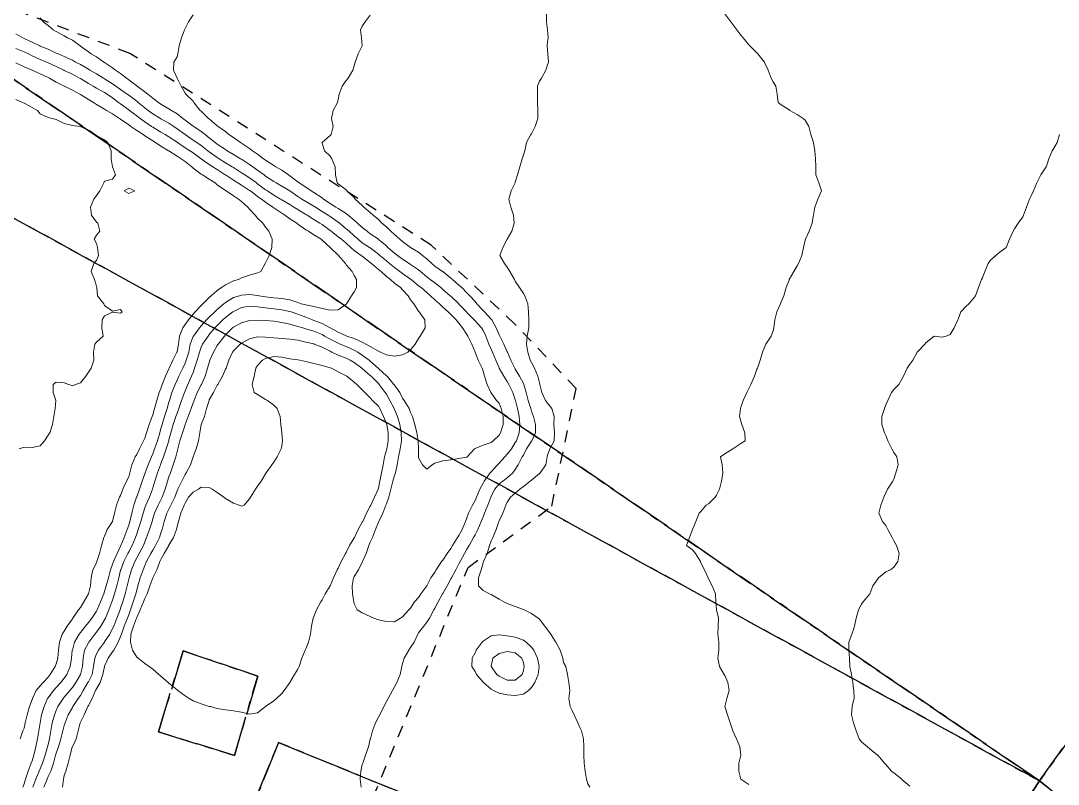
# Model space of a CAD drawing. Header units: centimetres. Extents: x 0 to 642158, y -847 to 649707.
# Drawn here: x 616081 to 616145.5, y 620509.9 to 620557.3 of the extents above; entities that cross this region are included whole.
import ezdxf

# ---------------------------------------------------------------- set-up
doc = ezdxf.new("R2010")
doc.units = ezdxf.units.CM
doc.header["$MEASUREMENT"] = 0
doc.linetypes.add('CENTERX2', pattern=[4, 2.5, -0.5, 0.5, -0.5])
doc.linetypes.add('JIS_02_0.7', pattern=[1.35, 0.75, -0.6])
doc.layers.add('SPW_parcellaire cadastral', color=7, linetype='CENTERX2', lineweight=25, true_color=0xff0542)
doc.layers.add('WAL_parcellaire agricole', color=7, linetype='JIS_02_0.7', lineweight=25)
doc.layers.add('WAL_topographie 0.5', color=253, linetype='Continuous', lineweight=20)

msp = doc.modelspace()

# ---------------------------------------------------------------- linework, layer by layer
at = {"layer": 'SPW_parcellaire cadastral'}
for points in [[(616193.653, 620578.812), (616144.289, 620510.138), (615985.613, 620618.632), (615990.569, 620632.771), (615995.574, 620647.416), (615998.928, 620661.596), (616000.017, 620670.775), (616000.954, 620681.053), (616001.675, 620685.867), (616002.704, 620690.786), (616004.363, 620704.131), (616005.319, 620710.84), (616007.794, 620722.104), (616009.664, 620731.205), (616011.319, 620739.288), (616014.125, 620752.391), (616016.405, 620761.975), (616017.723, 620766.658), (616030.668, 620807.434), (616032.862, 620812.264), (616036.399, 620809.026), (616059.536, 620788.639), (616193.653, 620578.812)], [(615985.613, 620618.632), (616144.289, 620510.138), (615978.826, 620600.883), (615981.291, 620607.332), (615985.613, 620618.632)], [(615931.337, 620592.858), (615971.151, 620581.229), (615978.826, 620600.883), (616144.289, 620510.138), (616116.745, 620468.333), (616017.034, 620509.432), (615970.821, 620527.189), (615953.097, 620533.669), (615937.755, 620539.488), (615931.337, 620592.858)], [(616163.665, 620494.835), (616144.289, 620510.138), (616193.653, 620578.812), (616202.718, 620594.404), (616229.797, 620577.554), (616234.338, 620574.673), (616171.549, 620488.346), (616163.665, 620494.835)], [(616089.589, 620513.19), (616094.316, 620511.722), (616095.757, 620516.646), (616091.138, 620518.205), (616089.589, 620513.19)], [(616089.589, 620513.19), (616091.138, 620518.205), (616095.757, 620516.646), (616094.316, 620511.722), (616089.589, 620513.19)], [(616097.056, 620512.52), (616116.218, 620504.69), (616104.113, 620475.069), (616084.952, 620482.898), (616097.056, 620512.52)], [(616097.056, 620512.52), (616084.952, 620482.898), (616104.113, 620475.069), (616116.218, 620504.69), (616097.056, 620512.52)], [(616163.665, 620494.835), (616090.561, 620401.059), (616077.627, 620408.871), (616089.977, 620427.615), (616116.745, 620468.333), (616144.289, 620510.138), (616163.665, 620494.835)]]:
    msp.add_lwpolyline(points, dxfattribs=at)
at = {"layer": 'WAL_parcellaire agricole'}
msp.add_lwpolyline([(616089.528, 620476.69), (616108.823, 620523.391), (616114.022, 620527.192), (616115.521, 620534.492), (616111.721, 620538.492), (616106.52, 620543.391), (616087.819, 620555.289), (616073.819, 620560.587)], dxfattribs=at)
at = {"layer": 'WAL_topographie 0.5'}
for points in [[(616113.69, 620557.75), (616113.679, 620557.25), (616113.75, 620556.75), (616113.75, 620556.75), (616113.78, 620556.25), (616113.75, 620556), (616113.719, 620555.75), (616113.75, 620555.5), (616113.776, 620555.25), (616113.804, 620554.75), (616113.75, 620554.568), (616113.655, 620554.25), (616113.367, 620553.75), (616113.25, 620553.556), (616113.119, 620553.25), (616113.118, 620552.75), (616113.125, 620552.25), (616113.145, 620551.75), (616113.15, 620551.25), (616112.975, 620550.75), (616112.75, 620550.3), (616112.706, 620550.25), (616112.446, 620549.75), (616112.336, 620549.25), (616112.25, 620549), (616112.18, 620548.75), (616112.034, 620548.25), (616111.895, 620547.75), (616111.75, 620547.292), (616111.736, 620547.25), (616111.483, 620546.75), (616111.344, 620546.25), (616111.47, 620545.75), (616111.639, 620545.25), (616111.675, 620544.75), (616111.544, 620544.25), (616111.25, 620543.75), (616111.25, 620543.75), (616110.974, 620543.25), (616110.797, 620542.75), (616111.077, 620542.25), (616111.25, 620542.019), (616111.412, 620541.75), (616111.699, 620541.25), (616111.75, 620541.163), (616112.018, 620540.75), (616112.25, 620540.391), (616112.35, 620540.25), (616112.532, 620539.75), (616112.561, 620539.25), (616112.599, 620538.75), (616112.598, 620538.25), (616112.477, 620537.75), (616112.455, 620537.25), (616112.526, 620536.75), (616112.682, 620536.25), (616112.75, 620536.109), (616112.951, 620535.75), (616113.152, 620535.25), (616113.25, 620534.847), (616113.28, 620534.75), (616113.394, 620534.25), (616113.627, 620533.75), (616113.75, 620533.587), (616114.022, 620533.25), (616114.163, 620532.75), (616114.147, 620532.25), (616114.176, 620531.75), (616114.17, 620531.25), (616113.887, 620530.75), (616113.75, 620530.356), (616113.725, 620530.25), (616113.642, 620529.75), (616113.286, 620529.25), (616113.25, 620529.216), (616112.75, 620528.814), (616112.68, 620528.75), (616112.25, 620528.412), (616112.029, 620528.25), (616111.75, 620528.001), (616111.461, 620527.75), (616111.25, 620527.444), (616111.157, 620527.25), (616110.979, 620526.75), (616110.75, 620526.288), (616110.737, 620526.25), (616110.572, 620525.75), (616110.357, 620525.25), (616110.25, 620525.032), (616110.158, 620524.75), (616109.998, 620524.25), (616109.779, 620523.75), (616109.75, 620523.667), (616109.637, 620523.25), (616109.472, 620522.75), (616109.464, 620522.25), (616109.75, 620521.954), (616110.157, 620521.75), (616110.25, 620521.705), (616110.75, 620521.412), (616111.033, 620521.25), (616111.25, 620521.161), (616111.75, 620520.974), (616112.25, 620520.772), (616112.297, 620520.75), (616112.75, 620520.53), (616113.161, 620520.25), (616113.25, 620520.173), (616113.588, 620519.75), (616113.75, 620519.517), (616113.95, 620519.25), (616114.25, 620518.764), (616114.261, 620518.75), (616114.53, 620518.25), (616114.694, 620517.75), (616114.75, 620517.5), (616114.887, 620517.25), (616115, 620516.75), (616115.083, 620516.25), (616115.125, 620515.75), (616115.083, 620515.25), (616115.165, 620514.75), (616115.25, 620514.563), (616115.397, 620514.25), (616115.623, 620513.75), (616115.75, 620513.458), (616115.859, 620513.25), (616115.977, 620512.75), (616115.994, 620512.25), (616116.006, 620511.75), (616116.017, 620511.25), (616116.094, 620510.75), (616116.168, 620510.25), (616116.25, 620509.964), (616116.37, 620509.75)], [(616124.75, 620557.75), (616125.139, 620557.25), (616125.25, 620557.089), (616125.5, 620556.75), (616125.75, 620556.422), (616125.895, 620556.25), (616126.25, 620555.815), (616126.315, 620555.75), (616126.75, 620555.315), (616126.813, 620555.25), (616127.214, 620554.75), (616127.25, 620554.679), (616127.444, 620554.25), (616127.641, 620553.75), (616127.75, 620553.516), (616127.924, 620553.25), (616128, 620552.75), (616128.075, 620552.25), (616128.25, 620552.091), (616128.75, 620551.781), (616128.8, 620551.75), (616129.25, 620551.485), (616129.614, 620551.25), (616129.75, 620551.143), (616129.979, 620550.75), (616130.104, 620550.25), (616130.25, 620549.812), (616130.27, 620549.75), (616130.35, 620549.25), (616130.386, 620548.75), (616130.409, 620548.25), (616130.417, 620547.75), (616130.594, 620547.25), (616130.75, 620546.75), (616130.75, 620546.75), (616130.75, 620546.75), (616130.531, 620546.25), (616130.341, 620545.75), (616130.271, 620545.25), (616130.25, 620545.167), (616130.176, 620544.75), (616129.983, 620544.25), (616129.762, 620543.75), (616129.75, 620543.7), (616129.632, 620543.25), (616129.529, 620542.75), (616129.341, 620542.25), (616129.25, 620542.102), (616129.048, 620541.75), (616128.761, 620541.25), (616128.75, 620541.219), (616128.562, 620540.75), (616128.417, 620540.25), (616128.25, 620539.867), (616128.205, 620539.75), (616127.995, 620539.25), (616127.858, 620538.75), (616127.806, 620538.25), (616127.75, 620538.073), (616127.625, 620537.75), (616127.313, 620537.25), (616127.25, 620537.1), (616127.087, 620536.75), (616126.944, 620536.25), (616126.777, 620535.75), (616126.75, 620535.685), (616126.591, 620535.25), (616126.379, 620534.75), (616126.25, 620534.491), (616126.12, 620534.25), (616125.901, 620533.75), (616125.75, 620533.329), (616125.724, 620533.25), (616125.675, 620532.75), (616125.75, 620532.475), (616125.812, 620532.25), (616126, 620531.75), (616126.019, 620531.25), (616125.75, 620531.081), (616125.25, 620530.75), (616125.25, 620530.75), (616124.75, 620530.436), (616124.479, 620530.25), (616124.601, 620529.75), (616124.632, 620529.25), (616124.545, 620528.75), (616124.435, 620528.25), (616124.25, 620527.879), (616124.157, 620527.75), (616123.75, 620527.343), (616123.596, 620527.25), (616123.25, 620526.841), (616123.17, 620526.75), (616122.95, 620526.25), (616122.75, 620525.75), (616122.75, 620525.75), (616122.56, 620525.25), (616122.383, 620524.75), (616122.75, 620524.488), (616122.929, 620524.25), (616123.239, 620523.75), (616123.25, 620523.726), (616123.488, 620523.25), (616123.717, 620522.75), (616123.75, 620522.687), (616123.964, 620522.25), (616124.17, 620521.75), (616124.204, 620521.25), (616124.25, 620520.75), (616124.25, 620520.75), (616124.364, 620520.25), (616124.352, 620519.75), (616124.328, 620519.25), (616124.379, 620518.75), (616124.377, 620518.25), (616124.324, 620517.75), (616124.436, 620517.25), (616124.723, 620516.75), (616124.75, 620516.678), (616124.941, 620516.25), (616125.036, 620515.75), (616124.887, 620515.25), (616124.761, 620514.75), (616124.926, 620514.25), (616125.098, 620513.75), (616125.25, 620513.25), (616125.25, 620513.25), (616125.477, 620512.75), (616125.683, 620512.25), (616125.75, 620511.75), (616125.75, 620511.75), (616125.75, 620511.75), (616125.628, 620511.25), (616125.631, 620510.75), (616125.75, 620510.25), (616125.75, 620510.25), (616126.25, 620509.917)], [(616082.25, 620557.496), (616082.435, 620557.25), (616082.75, 620557.014), (616083.062, 620556.75), (616083.25, 620556.648), (616083.75, 620556.371), (616083.959, 620556.25), (616084.25, 620556.115), (616084.731, 620555.75), (616084.75, 620555.739), (616085.25, 620555.374), (616085.413, 620555.25), (616085.75, 620555.065), (616086.215, 620554.75), (616086.25, 620554.73), (616086.75, 620554.391), (616086.929, 620554.25), (616087.25, 620554.032), (616087.611, 620553.75), (616087.75, 620553.656), (616088.25, 620553.279), (616088.283, 620553.25), (616088.75, 620552.902), (616088.936, 620552.75), (616089.25, 620552.503), (616089.59, 620552.25), (616089.75, 620552.145), (616090.25, 620551.847), (616090.401, 620551.75), (616090.75, 620551.537), (616091.118, 620551.25), (616091.25, 620551.151), (616091.75, 620550.774), (616091.784, 620550.75), (616092.25, 620550.442), (616092.499, 620550.25), (616092.75, 620550.046), (616093.108, 620549.75), (616093.25, 620549.644), (616093.75, 620549.318), (616093.854, 620549.25), (616094.25, 620549.01), (616094.692, 620548.75), (616094.75, 620548.716), (616095.25, 620548.393), (616095.45, 620548.25), (616095.75, 620548.04), (616096.151, 620547.75), (616096.25, 620547.675), (616096.75, 620547.344), (616096.905, 620547.25), (616097.25, 620547.054), (616097.75, 620546.75), (616097.75, 620546.75), (616098.25, 620546.413), (616098.502, 620546.25), (616098.75, 620546.1), (616099.25, 620545.807), (616099.336, 620545.75), (616099.75, 620545.485), (616100.123, 620545.25), (616100.25, 620545.166), (616100.75, 620544.814), (616100.835, 620544.75), (616101.25, 620544.41), (616101.429, 620544.25), (616101.75, 620543.969), (616101.995, 620543.75), (616102.25, 620543.538), (616102.692, 620543.25), (616102.75, 620543.213), (616103.25, 620542.838), (616103.349, 620542.75), (616103.75, 620542.411), (616103.943, 620542.25), (616104.25, 620541.998), (616104.573, 620541.75), (616104.75, 620541.619), (616105.25, 620541.273), (616105.279, 620541.25), (616105.75, 620540.865), (616105.899, 620540.75), (616106.25, 620540.455), (616106.491, 620540.25), (616106.75, 620540.002), (616107.034, 620539.75), (616107.25, 620539.549), (616107.582, 620539.25), (616107.75, 620539.087), (616108.082, 620538.75), (616108.25, 620538.549), (616108.475, 620538.25), (616108.75, 620537.837), (616108.812, 620537.75), (616109.055, 620537.25), (616109.25, 620536.754), (616109.252, 620536.75), (616109.441, 620536.25), (616109.686, 620535.75), (616109.75, 620535.576), (616109.842, 620535.25), (616109.993, 620534.75), (616110.221, 620534.25), (616110.25, 620534.216), (616110.592, 620533.75), (616110.75, 620533.579), (616110.879, 620533.25), (616111.002, 620532.75), (616110.997, 620532.25), (616110.837, 620531.75), (616110.75, 620531.592), (616110.374, 620531.25), (616110.25, 620531.143), (616109.75, 620530.979), (616109.25, 620530.774), (616109.213, 620530.75), (616108.763, 620530.25), (616108.75, 620530.236), (616108.25, 620530.141), (616107.75, 620530.06), (616107.25, 620530), (616106.75, 620529.852), (616106.583, 620529.75), (616106.25, 620529.477), (616105.985, 620529.75), (616105.75, 620530.194), (616105.745, 620530.25), (616105.735, 620530.75), (616105.719, 620531.25), (616105.631, 620531.75), (616105.509, 620532.25), (616105.378, 620532.75), (616105.25, 620532.996), (616105.161, 620533.25), (616104.853, 620533.75), (616104.75, 620533.895), (616104.58, 620534.25), (616104.25, 620534.695), (616104.215, 620534.75), (616103.789, 620535.25), (616103.75, 620535.286), (616103.25, 620535.74), (616103.239, 620535.75), (616102.75, 620536.183), (616102.671, 620536.25), (616102.25, 620536.566), (616101.972, 620536.75), (616101.75, 620536.878), (616101.25, 620537.092), (616100.873, 620537.25), (616100.75, 620537.302), (616100.25, 620537.558), (616099.913, 620537.75), (616099.75, 620537.843), (616099.25, 620538.046), (616098.75, 620538.19), (616098.554, 620538.25), (616098.25, 620538.348), (616097.75, 620538.494), (616097.25, 620538.596), (616096.75, 620538.668), (616096.25, 620538.71), (616095.75, 620538.733), (616095.25, 620538.712), (616094.75, 620538.569), (616094.25, 620538.294), (616094.196, 620538.25), (616093.75, 620537.82), (616093.689, 620537.75), (616093.306, 620537.25), (616093.25, 620537.165), (616093.01, 620536.75), (616092.795, 620536.25), (616092.75, 620536.105), (616092.651, 620535.75), (616092.501, 620535.25), (616092.262, 620534.75), (616092.25, 620534.729), (616092.009, 620534.25), (616091.805, 620533.75), (616091.75, 620533.601), (616091.63, 620533.25), (616091.447, 620532.75), (616091.254, 620532.25), (616091.25, 620532.239), (616091.082, 620531.75), (616090.931, 620531.25), (616090.799, 620530.75), (616090.75, 620530.575), (616090.666, 620530.25), (616090.518, 620529.75), (616090.335, 620529.25), (616090.25, 620529.02), (616090.159, 620528.75), (616090.015, 620528.25), (616089.835, 620527.75), (616089.75, 620527.587), (616089.577, 620527.25), (616089.356, 620526.75), (616089.25, 620526.421), (616089.198, 620526.25), (616089.037, 620525.75), (616088.858, 620525.25), (616088.75, 620524.988), (616088.658, 620524.75), (616088.398, 620524.25), (616088.25, 620523.979), (616088.129, 620523.75), (616087.923, 620523.25), (616087.771, 620522.75), (616087.75, 620522.663), (616087.655, 620522.25), (616087.531, 620521.75), (616087.381, 620521.25), (616087.25, 620520.857), (616087.213, 620520.75), (616087.021, 620520.25), (616086.816, 620519.75), (616086.75, 620519.594), (616086.572, 620519.25), (616086.25, 620518.766), (616086.238, 620518.75), (616085.865, 620518.25), (616085.75, 620518.027), (616085.637, 620517.75), (616085.574, 620517.25), (616085.482, 620516.75), (616085.25, 620516.298), (616085.222, 620516.25), (616084.918, 620515.75), (616084.75, 620515.441), (616084.621, 620515.25), (616084.281, 620514.75), (616084.25, 620514.697), (616083.998, 620514.25), (616083.8, 620513.75), (616083.75, 620513.58), (616083.664, 620513.25), (616083.546, 620512.75), (616083.39, 620512.25), (616083.25, 620511.86), (616083.214, 620511.75), (616083.078, 620511.25), (616082.91, 620510.75), (616082.75, 620510.409), (616082.679, 620510.25), (616082.483, 620509.75)], [(616091.75, 620557.687), (616091.458, 620557.25), (616091.25, 620556.833), (616091.209, 620556.75), (616091.025, 620556.25), (616090.891, 620555.75), (616090.801, 620555.25), (616090.75, 620555.083), (616090.55, 620554.75), (616090.539, 620554.25), (616090.75, 620553.75), (616090.75, 620553.75), (616091, 620553.25), (616091.25, 620552.824), (616091.291, 620552.75), (616091.75, 620552.319), (616091.799, 620552.25), (616092.195, 620551.75), (616092.25, 620551.699), (616092.706, 620551.25), (616092.75, 620551.221), (616093.25, 620550.799), (616093.302, 620550.75), (616093.75, 620550.434), (616093.974, 620550.25), (616094.25, 620550.071), (616094.683, 620549.75), (616094.75, 620549.71), (616095.25, 620549.388), (616095.426, 620549.25), (616095.75, 620549.035), (616096.117, 620548.75), (616096.25, 620548.659), (616096.75, 620548.335), (616096.881, 620548.25), (616097.25, 620548.048), (616097.663, 620547.75), (616097.75, 620547.691), (616098.25, 620547.319), (616098.342, 620547.25), (616098.75, 620546.977), (616099.087, 620546.75), (616099.25, 620546.654), (616099.75, 620546.323), (616099.847, 620546.25), (616100.25, 620545.978), (616100.607, 620545.75), (616100.75, 620545.663), (616101.25, 620545.353), (616101.381, 620545.25), (616101.75, 620544.934), (616101.957, 620544.75), (616102.25, 620544.492), (616102.544, 620544.25), (616102.75, 620544.092), (616103.247, 620543.75), (616103.25, 620543.748), (616103.75, 620543.337), (616103.846, 620543.25), (616104.25, 620542.9), (616104.444, 620542.75), (616104.75, 620542.511), (616105.156, 620542.25), (616105.25, 620542.192), (616105.75, 620541.853), (616105.864, 620541.75), (616106.25, 620541.417), (616106.473, 620541.25), (616106.75, 620541.049), (616107.127, 620540.75), (616107.25, 620540.644), (616107.707, 620540.25), (616107.75, 620540.213), (616108.235, 620539.75), (616108.25, 620539.735), (616108.717, 620539.25), (616108.75, 620539.213), (616109.192, 620538.75), (616109.25, 620538.684), (616109.656, 620538.25), (616109.75, 620538.1), (616109.912, 620537.75), (616110.107, 620537.25), (616110.25, 620536.927), (616110.328, 620536.75), (616110.541, 620536.25), (616110.75, 620535.768), (616110.758, 620535.75), (616111.038, 620535.25), (616111.25, 620534.923), (616111.356, 620534.75), (616111.592, 620534.25), (616111.75, 620533.799), (616111.765, 620533.75), (616111.891, 620533.25), (616111.989, 620532.75), (616112.041, 620532.25), (616111.985, 620531.75), (616111.814, 620531.25), (616111.75, 620531.137), (616111.505, 620530.75), (616111.25, 620530.418), (616111.101, 620530.25), (616110.75, 620529.854), (616110.649, 620529.75), (616110.25, 620529.329), (616110.189, 620529.25), (616109.825, 620528.75), (616109.75, 620528.617), (616109.541, 620528.25), (616109.334, 620527.75), (616109.25, 620527.549), (616109.094, 620527.25), (616108.852, 620526.75), (616108.75, 620526.458), (616108.667, 620526.25), (616108.461, 620525.75), (616108.25, 620525.381), (616108.158, 620525.25), (616107.852, 620524.75), (616107.75, 620524.568), (616107.512, 620524.25), (616107.25, 620523.843), (616107.171, 620523.75), (616106.835, 620523.25), (616106.75, 620523.094), (616106.502, 620522.75), (616106.256, 620522.25), (616106.25, 620522.24), (616105.888, 620521.75), (616105.75, 620521.523), (616105.498, 620521.25), (616105.25, 620520.857), (616105.13, 620520.75), (616104.75, 620520.321), (616104.625, 620520.25), (616104.25, 620520.023), (616103.75, 620520.032), (616103.25, 620520.135), (616102.964, 620520.25), (616102.75, 620520.346), (616102.25, 620520.564), (616101.93, 620520.75), (616101.75, 620521.125), (616101.717, 620521.25), (616101.651, 620521.75), (616101.616, 620522.25), (616101.714, 620522.75), (616101.75, 620522.826), (616102.012, 620523.25), (616102.25, 620523.71), (616102.271, 620523.75), (616102.489, 620524.25), (616102.666, 620524.75), (616102.75, 620524.957), (616102.879, 620525.25), (616103.068, 620525.75), (616103.25, 620526.191), (616103.281, 620526.25), (616103.525, 620526.75), (616103.721, 620527.25), (616103.75, 620527.326), (616103.902, 620527.75), (616104.031, 620528.25), (616104.155, 620528.75), (616104.25, 620529.094), (616104.303, 620529.25), (616104.419, 620529.75), (616104.504, 620530.25), (616104.61, 620530.75), (616104.681, 620531.25), (616104.671, 620531.75), (616104.589, 620532.25), (616104.442, 620532.75), (616104.25, 620533.185), (616104.221, 620533.25), (616103.966, 620533.75), (616103.75, 620534.133), (616103.671, 620534.25), (616103.307, 620534.75), (616103.25, 620534.813), (616102.799, 620535.25), (616102.75, 620535.295), (616102.25, 620535.735), (616102.231, 620535.75), (616101.75, 620536.101), (616101.499, 620536.25), (616101.25, 620536.375), (616100.75, 620536.561), (616100.36, 620536.75), (616100.25, 620536.802), (616099.75, 620537.058), (616099.265, 620537.25), (616099.25, 620537.255), (616098.75, 620537.378), (616098.25, 620537.49), (616097.75, 620537.564), (616097.25, 620537.596), (616096.75, 620537.643), (616096.25, 620537.687), (616095.75, 620537.69), (616095.25, 620537.583), (616094.75, 620537.315), (616094.671, 620537.25), (616094.25, 620536.821), (616094.192, 620536.75), (616093.963, 620536.25), (616093.791, 620535.75), (616093.75, 620535.69), (616093.565, 620535.25), (616093.276, 620534.75), (616093.25, 620534.707), (616093.006, 620534.25), (616092.75, 620533.784), (616092.735, 620533.75), (616092.588, 620533.25), (616092.462, 620532.75), (616092.25, 620532.25), (616092.25, 620532.25), (616092.164, 620531.75), (616092.074, 620531.25), (616091.932, 620530.75), (616091.754, 620530.25), (616091.75, 620530.244), (616091.583, 620529.75), (616091.317, 620529.25), (616091.25, 620529.153), (616091.05, 620528.75), (616090.8, 620528.25), (616090.75, 620528.135), (616090.617, 620527.75), (616090.373, 620527.25), (616090.25, 620527.009), (616090.12, 620526.75), (616089.956, 620526.25), (616089.819, 620525.75), (616089.75, 620525.541), (616089.658, 620525.25), (616089.416, 620524.75), (616089.25, 620524.469), (616089.131, 620524.25), (616088.855, 620523.75), (616088.75, 620523.51), (616088.643, 620523.25), (616088.462, 620522.75), (616088.318, 620522.25), (616088.25, 620521.983), (616088.194, 620521.75), (616088.032, 620521.25), (616087.858, 620520.75), (616087.75, 620520.453), (616087.67, 620520.25), (616087.465, 620519.75), (616087.292, 620519.25), (616087.25, 620519.109), (616087.105, 620518.75), (616086.82, 620518.25), (616086.75, 620518.15), (616086.475, 620517.75), (616086.25, 620517.268), (616086.244, 620517.25), (616086.145, 620516.75), (616085.983, 620516.25), (616085.75, 620515.864), (616085.686, 620515.75), (616085.477, 620515.25), (616085.25, 620514.82), (616085.216, 620514.75), (616084.986, 620514.25), (616084.75, 620513.782), (616084.737, 620513.75), (616084.614, 620513.25), (616084.486, 620512.75), (616084.25, 620512.267), (616084.245, 620512.25), (616084.111, 620511.75), (616083.992, 620511.25), (616083.845, 620510.75), (616083.75, 620510.481), (616083.696, 620510.25), (616083.643, 620509.75)], [(616102.75, 620557.663), (616102.433, 620557.25), (616102.25, 620556.975), (616102.148, 620556.75), (616102.199, 620556.25), (616102.25, 620555.75), (616102.25, 620555.75), (616102.25, 620555.75), (616102, 620555.25), (616101.808, 620554.75), (616101.75, 620554.522), (616101.662, 620554.25), (616101.382, 620553.75), (616101.25, 620553.595), (616101.006, 620553.25), (616100.821, 620552.75), (616100.75, 620552.417), (616100.717, 620552.25), (616100.45, 620551.75), (616100.345, 620551.25), (616100.448, 620550.75), (616100.311, 620550.25), (616100.25, 620550.189), (616099.75, 620549.766), (616099.736, 620549.75), (616099.75, 620549.714), (616099.901, 620549.25), (616100.25, 620548.909), (616100.358, 620548.75), (616100.566, 620548.25), (616100.59, 620547.75), (616100.684, 620547.25), (616100.75, 620547.194), (616101.25, 620546.811), (616101.285, 620546.75), (616101.75, 620546.342), (616101.812, 620546.25), (616102.25, 620545.853), (616102.347, 620545.75), (616102.75, 620545.42), (616102.92, 620545.25), (616103.25, 620544.971), (616103.455, 620544.75), (616103.75, 620544.522), (616104.031, 620544.25), (616104.25, 620544.054), (616104.574, 620543.75), (616104.75, 620543.615), (616105.25, 620543.252), (616105.253, 620543.25), (616105.75, 620542.945), (616105.987, 620542.75), (616106.25, 620542.539), (616106.561, 620542.25), (616106.75, 620542.092), (616107.24, 620541.75), (616107.25, 620541.743), (616107.75, 620541.345), (616107.855, 620541.25), (616108.25, 620540.91), (616108.432, 620540.75), (616108.75, 620540.438), (616108.926, 620540.25), (616109.25, 620539.892), (616109.36, 620539.75), (616109.75, 620539.339), (616109.829, 620539.25), (616110.25, 620538.8), (616110.288, 620538.75), (616110.557, 620538.25), (616110.75, 620537.824), (616110.79, 620537.75), (616111.043, 620537.25), (616111.25, 620536.772), (616111.261, 620536.75), (616111.475, 620536.25), (616111.711, 620535.75), (616111.75, 620535.683), (616112.01, 620535.25), (616112.25, 620534.81), (616112.28, 620534.75), (616112.43, 620534.25), (616112.557, 620533.75), (616112.706, 620533.25), (616112.75, 620533.088), (616112.872, 620532.75), (616112.997, 620532.25), (616113.004, 620531.75), (616112.766, 620531.25), (616112.75, 620531.228), (616112.455, 620530.75), (616112.25, 620530.356), (616112.185, 620530.25), (616111.933, 620529.75), (616111.75, 620529.457), (616111.6, 620529.25), (616111.25, 620528.953), (616110.985, 620528.75), (616110.75, 620528.567), (616110.479, 620528.25), (616110.25, 620527.806), (616110.227, 620527.75), (616110.039, 620527.25), (616109.838, 620526.75), (616109.75, 620526.538), (616109.633, 620526.25), (616109.417, 620525.75), (616109.25, 620525.417), (616109.163, 620525.25), (616108.883, 620524.75), (616108.75, 620524.514), (616108.603, 620524.25), (616108.328, 620523.75), (616108.25, 620523.607), (616108.059, 620523.25), (616107.785, 620522.75), (616107.75, 620522.684), (616107.52, 620522.25), (616107.25, 620521.779), (616107.234, 620521.75), (616106.967, 620521.25), (616106.75, 620520.859), (616106.696, 620520.75), (616106.432, 620520.25), (616106.25, 620519.995), (616106.066, 620519.75), (616105.75, 620519.322), (616105.702, 620519.25), (616105.469, 620518.75), (616105.25, 620518.411), (616105.147, 620518.25), (616104.849, 620517.75), (616104.75, 620517.437), (616104.702, 620517.25), (616104.602, 620516.75), (616104.401, 620516.25), (616104.25, 620515.988), (616104.127, 620515.75), (616103.848, 620515.25), (616103.75, 620515.079), (616103.597, 620514.75), (616103.338, 620514.25), (616103.25, 620514.093), (616103.081, 620513.75), (616102.886, 620513.25), (616102.754, 620512.75), (616102.75, 620512.736), (616102.632, 620512.25), (616102.457, 620511.75), (616102.277, 620511.25), (616102.25, 620511.153), (616102.151, 620510.75), (616102.117, 620510.25), (616102.174, 620509.75)], [(616080.75, 620556.503), (616081.178, 620556.25), (616081.25, 620556.217), (616081.75, 620555.989), (616082.231, 620555.75), (616082.25, 620555.742), (616082.75, 620555.539), (616083.25, 620555.31), (616083.376, 620555.25), (616083.75, 620555.092), (616084.25, 620554.868), (616084.456, 620554.75), (616084.75, 620554.595), (616085.25, 620554.305), (616085.345, 620554.25), (616085.75, 620554.015), (616086.179, 620553.75), (616086.25, 620553.708), (616086.75, 620553.391), (616086.951, 620553.25), (616087.25, 620553.04), (616087.664, 620552.75), (616087.75, 620552.688), (616088.25, 620552.316), (616088.331, 620552.25), (616088.75, 620551.908), (616088.955, 620551.75), (616089.25, 620551.537), (616089.718, 620551.25), (616089.75, 620551.231), (616090.25, 620550.947), (616090.541, 620550.75), (616090.75, 620550.611), (616091.25, 620550.254), (616091.256, 620550.25), (616091.75, 620549.908), (616091.977, 620549.75), (616092.25, 620549.571), (616092.658, 620549.25), (616092.75, 620549.179), (616093.25, 620548.83), (616093.369, 620548.75), (616093.75, 620548.504), (616094.167, 620548.25), (616094.25, 620548.198), (616094.75, 620547.884), (616094.955, 620547.75), (616095.25, 620547.567), (616095.681, 620547.25), (616095.75, 620547.2), (616096.25, 620546.828), (616096.365, 620546.75), (616096.75, 620546.497), (616097.181, 620546.25), (616097.25, 620546.209), (616097.75, 620545.915), (616098.001, 620545.75), (616098.25, 620545.591), (616098.75, 620545.292), (616098.819, 620545.25), (616099.25, 620544.977), (616099.617, 620544.75), (616099.75, 620544.665), (616100.25, 620544.303), (616100.318, 620544.25), (616100.75, 620543.91), (616100.951, 620543.75), (616101.25, 620543.505), (616101.543, 620543.25), (616101.75, 620543.066), (616102.184, 620542.75), (616102.25, 620542.698), (616102.75, 620542.312), (616102.824, 620542.25), (616103.25, 620541.879), (616103.413, 620541.75), (616103.75, 620541.447), (616103.997, 620541.25), (616104.25, 620541.03), (616104.631, 620540.75), (616104.75, 620540.624), (616105.092, 620540.25), (616105.25, 620539.995), (616105.443, 620539.75), (616105.75, 620539.29), (616105.785, 620539.25), (616106.134, 620538.75), (616106.153, 620538.25), (616105.852, 620537.75), (616105.75, 620537.599), (616105.523, 620537.25), (616105.25, 620536.897), (616105.087, 620536.75), (616104.75, 620536.576), (616104.25, 620536.498), (616103.75, 620536.573), (616103.373, 620536.75), (616103.25, 620536.805), (616102.75, 620537.098), (616102.462, 620537.25), (616102.25, 620537.366), (616101.75, 620537.592), (616101.29, 620537.75), (616101.25, 620537.767), (616100.75, 620537.998), (616100.25, 620538.248), (616100.247, 620538.25), (616099.75, 620538.524), (616099.25, 620538.719), (616099.165, 620538.75), (616098.75, 620538.918), (616098.25, 620539.108), (616097.826, 620539.25), (616097.75, 620539.273), (616097.25, 620539.374), (616096.75, 620539.427), (616096.25, 620539.492), (616095.75, 620539.57), (616095.25, 620539.596), (616094.75, 620539.513), (616094.25, 620539.278), (616094.213, 620539.25), (616093.75, 620538.89), (616093.598, 620538.75), (616093.25, 620538.409), (616093.092, 620538.25), (616092.75, 620537.834), (616092.683, 620537.75), (616092.341, 620537.25), (616092.25, 620537.063), (616092.14, 620536.75), (616091.995, 620536.25), (616091.842, 620535.75), (616091.75, 620535.493), (616091.657, 620535.25), (616091.423, 620534.75), (616091.25, 620534.345), (616091.211, 620534.25), (616091.03, 620533.75), (616090.858, 620533.25), (616090.75, 620532.957), (616090.678, 620532.75), (616090.516, 620532.25), (616090.372, 620531.75), (616090.25, 620531.304), (616090.235, 620531.25), (616090.083, 620530.75), (616089.914, 620530.25), (616089.75, 620529.837), (616089.716, 620529.75), (616089.531, 620529.25), (616089.375, 620528.75), (616089.25, 620528.329), (616089.226, 620528.25), (616089.034, 620527.75), (616088.808, 620527.25), (616088.75, 620527.082), (616088.645, 620526.75), (616088.511, 620526.25), (616088.346, 620525.75), (616088.25, 620525.481), (616088.167, 620525.25), (616087.959, 620524.75), (616087.75, 620524.349), (616087.701, 620524.25), (616087.457, 620523.75), (616087.257, 620523.25), (616087.25, 620523.222), (616087.13, 620522.75), (616087.016, 620522.25), (616086.873, 620521.75), (616086.75, 620521.365), (616086.712, 620521.25), (616086.523, 620520.75), (616086.304, 620520.25), (616086.25, 620520.138), (616086.022, 620519.75), (616085.75, 620519.375), (616085.649, 620519.25), (616085.271, 620518.75), (616085.25, 620518.715), (616085.011, 620518.25), (616084.914, 620517.75), (616084.885, 620517.25), (616084.754, 620516.75), (616084.75, 620516.743), (616084.459, 620516.25), (616084.25, 620515.942), (616084.092, 620515.75), (616083.75, 620515.344), (616083.671, 620515.25), (616083.351, 620514.75), (616083.25, 620514.518), (616083.145, 620514.25), (616083.007, 620513.75), (616082.914, 620513.25), (616082.832, 620512.75), (616082.75, 620512.404), (616082.714, 620512.25), (616082.563, 620511.75), (616082.396, 620511.25), (616082.25, 620510.902), (616082.185, 620510.75), (616081.98, 620510.25), (616081.808, 620509.75)], [(616080.75, 620555.596), (616081.25, 620555.377), (616081.522, 620555.25), (616081.75, 620555.141), (616082.25, 620554.916), (616082.651, 620554.75), (616082.75, 620554.707), (616083.25, 620554.471), (616083.721, 620554.25), (616083.75, 620554.235), (616084.25, 620553.998), (616084.701, 620553.75), (616084.75, 620553.722), (616085.25, 620553.412), (616085.535, 620553.25), (616085.75, 620553.13), (616086.25, 620552.857), (616086.417, 620552.75), (616086.75, 620552.523), (616087.122, 620552.25), (616087.25, 620552.157), (616087.75, 620551.791), (616087.804, 620551.75), (616088.25, 620551.418), (616088.463, 620551.25), (616088.75, 620551.037), (616089.174, 620550.75), (616089.25, 620550.7), (616089.75, 620550.409), (616090.015, 620550.25), (616090.25, 620550.106), (616090.75, 620549.777), (616090.787, 620549.75), (616091.25, 620549.434), (616091.54, 620549.25), (616091.75, 620549.113), (616092.249, 620548.75), (616092.25, 620548.749), (616092.75, 620548.388), (616092.968, 620548.25), (616093.25, 620548.074), (616093.744, 620547.75), (616093.75, 620547.746), (616094.25, 620547.417), (616094.526, 620547.25), (616094.75, 620547.112), (616095.25, 620546.788), (616095.302, 620546.75), (616095.75, 620546.414), (616095.986, 620546.25), (616096.25, 620546.051), (616096.693, 620545.75), (616096.75, 620545.706), (616097.25, 620545.368), (616097.439, 620545.25), (616097.75, 620545.026), (616098.177, 620544.75), (616098.25, 620544.689), (616098.75, 620544.341), (616098.91, 620544.25), (616099.25, 620544.031), (616099.694, 620543.75), (616099.75, 620543.702), (616100.25, 620543.252), (616100.252, 620543.25), (616100.75, 620542.765), (616100.767, 620542.75), (616101.206, 620542.25), (616101.25, 620542.176), (616101.613, 620541.75), (616101.75, 620541.507), (616101.9, 620541.25), (616101.882, 620540.75), (616101.75, 620540.494), (616101.575, 620540.25), (616101.265, 620539.75), (616101.25, 620539.734), (616100.75, 620539.384), (616100.25, 620539.359), (616099.75, 620539.467), (616099.25, 620539.577), (616098.75, 620539.677), (616098.459, 620539.75), (616098.25, 620539.821), (616097.75, 620539.992), (616097.25, 620540.081), (616096.75, 620540.125), (616096.25, 620540.188), (616095.85, 620540.25), (616095.75, 620540.269), (616095.25, 620540.322), (616094.75, 620540.291), (616094.619, 620540.25), (616094.25, 620540.132), (616093.75, 620539.819), (616093.665, 620539.75), (616093.25, 620539.389), (616093.102, 620539.25), (616092.75, 620538.924), (616092.573, 620538.75), (616092.25, 620538.385), (616092.139, 620538.25), (616091.762, 620537.75), (616091.75, 620537.725), (616091.574, 620537.25), (616091.476, 620536.75), (616091.327, 620536.25), (616091.25, 620536.058), (616091.103, 620535.75), (616090.859, 620535.25), (616090.75, 620535.013), (616090.633, 620534.75), (616090.435, 620534.25), (616090.283, 620533.75), (616090.25, 620533.641), (616090.134, 620533.25), (616089.969, 620532.75), (616089.817, 620532.25), (616089.75, 620532.003), (616089.677, 620531.75), (616089.529, 620531.25), (616089.359, 620530.75), (616089.25, 620530.448), (616089.17, 620530.25), (616088.956, 620529.75), (616088.766, 620529.25), (616088.75, 620529.204), (616088.58, 620528.75), (616088.413, 620528.25), (616088.25, 620527.774), (616088.242, 620527.75), (616088.063, 620527.25), (616087.941, 620526.75), (616087.822, 620526.25), (616087.75, 620526.022), (616087.654, 620525.75), (616087.468, 620525.25), (616087.27, 620524.75), (616087.25, 620524.708), (616087.035, 620524.25), (616086.812, 620523.75), (616086.75, 620523.584), (616086.611, 620523.25), (616086.487, 620522.75), (616086.359, 620522.25), (616086.25, 620521.898), (616086.197, 620521.75), (616086.008, 620521.25), (616085.784, 620520.75), (616085.75, 620520.686), (616085.466, 620520.25), (616085.25, 620519.974), (616085.062, 620519.75), (616084.75, 620519.343), (616084.683, 620519.25), (616084.39, 620518.75), (616084.25, 620518.254), (616084.249, 620518.25), (616084.199, 620517.75), (616084.111, 620517.25), (616083.908, 620516.75), (616083.75, 620516.517), (616083.544, 620516.25), (616083.25, 620515.933), (616083.083, 620515.75), (616082.75, 620515.299), (616082.718, 620515.25), (616082.493, 620514.75), (616082.343, 620514.25), (616082.25, 620513.755), (616082.249, 620513.75), (616082.168, 620513.25), (616082.084, 620512.75), (616081.984, 620512.25), (616081.867, 620511.75), (616081.75, 620511.392), (616081.703, 620511.25), (616081.508, 620510.75), (616081.341, 620510.25), (616081.25, 620509.955), (616081.174, 620509.75)], [(616080.75, 620554.7), (616081.25, 620554.455), (616081.75, 620554.251), (616081.753, 620554.25), (616082.25, 620554.013), (616082.75, 620553.788), (616082.825, 620553.75), (616083.25, 620553.501), (616083.75, 620553.259), (616083.769, 620553.25), (616084.25, 620552.996), (616084.722, 620552.75), (616084.75, 620552.734), (616085.25, 620552.425), (616085.559, 620552.25), (616085.75, 620552.116), (616086.25, 620551.82), (616086.367, 620551.75), (616086.75, 620551.528), (616087.181, 620551.25), (616087.25, 620551.201), (616087.75, 620550.844), (616087.887, 620550.75), (616088.25, 620550.499), (616088.649, 620550.25), (616088.75, 620550.18), (616089.25, 620549.852), (616089.416, 620549.75), (616089.75, 620549.525), (616090.228, 620549.25), (616090.25, 620549.235), (616090.75, 620548.912), (616091.014, 620548.75), (616091.25, 620548.573), (616091.664, 620548.25), (616091.75, 620548.169), (616092.25, 620547.798), (616092.34, 620547.75), (616092.75, 620547.49), (616093.116, 620547.25), (616093.25, 620547.134), (616093.75, 620546.779), (616093.802, 620546.75), (616094.25, 620546.441), (616094.567, 620546.25), (616094.75, 620546.091), (616095.144, 620545.75), (616095.25, 620545.615), (616095.607, 620545.25), (616095.75, 620545.07), (616096.085, 620544.75), (616096.25, 620544.507), (616096.451, 620544.25), (616096.649, 620543.75), (616096.627, 620543.25), (616096.464, 620542.75), (616096.25, 620542.3), (616096.227, 620542.25), (616095.952, 620541.75), (616095.75, 620541.666), (616095.25, 620541.53), (616094.75, 620541.357), (616094.557, 620541.25), (616094.25, 620541.164), (616093.75, 620540.93), (616093.504, 620540.75), (616093.25, 620540.578), (616092.879, 620540.25), (616092.75, 620540.138), (616092.356, 620539.75), (616092.25, 620539.648), (616091.869, 620539.25), (616091.75, 620539.113), (616091.455, 620538.75), (616091.25, 620538.473), (616091.103, 620538.25), (616090.909, 620537.75), (616090.838, 620537.25), (616090.75, 620536.761), (616090.747, 620536.75), (616090.496, 620536.25), (616090.262, 620535.75), (616090.25, 620535.721), (616090.029, 620535.25), (616089.837, 620534.75), (616089.75, 620534.489), (616089.649, 620534.25), (616089.499, 620533.75), (616089.358, 620533.25), (616089.25, 620532.869), (616089.206, 620532.75), (616089.027, 620532.25), (616088.862, 620531.75), (616088.75, 620531.405), (616088.673, 620531.25), (616088.43, 620530.75), (616088.25, 620530.387), (616088.158, 620530.25), (616087.95, 620529.75), (616087.828, 620529.25), (616087.75, 620529.004), (616087.617, 620528.75), (616087.387, 620528.25), (616087.25, 620527.861), (616087.185, 620527.75), (616086.985, 620527.25), (616086.864, 620526.75), (616086.75, 620526.25), (616086.75, 620526.25), (616086.415, 620525.75), (616086.25, 620525.339), (616086.204, 620525.25), (616086.061, 620524.75), (616085.934, 620524.25), (616085.773, 620523.75), (616085.75, 620523.674), (616085.526, 620523.25), (616085.428, 620522.75), (616085.369, 620522.25), (616085.253, 620521.75), (616085.25, 620521.742), (616084.954, 620521.25), (616084.75, 620520.898), (616084.635, 620520.75), (616084.29, 620520.25), (616084.25, 620520.193), (616083.938, 620519.75), (616083.75, 620519.437), (616083.627, 620519.25), (616083.443, 620518.75), (616083.401, 620518.25), (616083.347, 620517.75), (616083.25, 620517.408), (616083.185, 620517.25), (616082.884, 620516.75), (616082.75, 620516.589), (616082.436, 620516.25), (616082.25, 620516.033), (616082.005, 620515.75), (616081.769, 620515.25), (616081.75, 620515.19), (616081.581, 620514.75), (616081.452, 620514.25), (616081.331, 620513.75), (616081.25, 620513.422), (616081.184, 620513.25), (616081.008, 620512.75)], [(616080.75, 620552.43), (616081.146, 620552.25), (616081.25, 620552.197), (616081.75, 620551.922), (616082.078, 620551.75), (616082.25, 620551.538), (616082.75, 620551.308), (616083, 620551.25), (616083.25, 620551.192), (616083.75, 620550.944), (616084.25, 620550.811), (616084.75, 620550.75), (616084.75, 620550.75), (616085.25, 620550.494), (616085.638, 620550.25), (616085.75, 620550.194), (616086.25, 620549.913), (616086.464, 620549.75), (616086.659, 620549.25), (616086.662, 620548.75), (616086.75, 620548.25), (616086.75, 620548.25), (616086.934, 620547.75), (616086.75, 620547.481), (616086.25, 620547.361), (616086.208, 620547.25), (616085.954, 620546.75), (616085.75, 620546.46), (616085.583, 620546.25), (616085.383, 620545.75), (616085.442, 620545.25), (616085.75, 620544.806), (616085.841, 620544.75), (616085.964, 620544.25), (616085.75, 620544), (616085.6, 620543.75), (616085.75, 620543.5), (616085.818, 620543.25), (616085.869, 620542.75), (616085.75, 620542.438), (616085.583, 620542.25), (616085.428, 620541.75), (616085.632, 620541.25), (616085.75, 620540.85), (616085.763, 620540.75), (616085.806, 620540.25), (616086.204, 620539.75), (616086.25, 620539.639), (616086.75, 620539.296), (616087.25, 620539.387), (616087.344, 620539.25), (616087.25, 620539.167), (616086.75, 620539.222), (616086.25, 620539), (616086.098, 620538.75), (616086.083, 620538.25), (616086.159, 620537.75), (616085.75, 620537.375), (616085.643, 620537.25), (616085.565, 620536.75), (616085.58, 620536.25), (616085.417, 620535.75), (616085.25, 620535.5), (616085.086, 620535.25), (616084.75, 620534.848), (616084.45, 620534.75), (616084.25, 620534.662), (616084.036, 620534.75), (616083.75, 620534.843), (616083.25, 620534.879), (616083.054, 620534.75), (616083.061, 620534.25), (616083.22, 620533.75), (616083.194, 620533.25), (616083.104, 620532.75), (616083.02, 620532.25), (616082.847, 620531.75), (616082.75, 620531.592), (616082.526, 620531.25), (616082.25, 620530.936), (616081.75, 620530.828), (616081.25, 620530.852), (616080.956, 620530.75)], [(616145.53, 620550.25), (616145.388, 620549.75), (616145.25, 620549.5), (616145.076, 620549.25), (616144.882, 620548.75), (616144.75, 620548.341), (616144.713, 620548.25), (616144.371, 620547.75), (616144.25, 620547.5), (616144.125, 620547.25), (616143.927, 620546.75), (616143.75, 620546.406), (616143.672, 620546.25), (616143.482, 620545.75), (616143.298, 620545.25), (616143.25, 620545.155), (616142.976, 620544.75), (616142.75, 620544.4), (616142.656, 620544.25), (616142.436, 620543.75), (616142.25, 620543.286), (616142.226, 620543.25), (616141.75, 620542.893), (616141.59, 620542.75), (616141.25, 620542.457), (616141.114, 620542.25), (616140.889, 620541.75), (616140.75, 620541.355), (616140.702, 620541.25), (616140.506, 620540.75), (616140.316, 620540.25), (616140.25, 620540.161), (616139.901, 620539.75), (616139.75, 620539.594), (616139.406, 620539.25), (616139.25, 620538.796), (616139.23, 620538.75), (616138.991, 620538.25), (616138.75, 620537.844), (616138.5, 620537.75), (616138.25, 620537.671), (616137.75, 620537.75), (616137.25, 620537.35), (616137.175, 620537.25), (616136.75, 620536.803), (616136.708, 620536.75), (616136.437, 620536.25), (616136.25, 620536), (616136.083, 620535.75), (616135.847, 620535.25), (616135.75, 620535.073), (616135.554, 620534.75), (616135.25, 620534.435), (616135.099, 620534.25), (616134.885, 620533.75), (616134.75, 620533.472), (616134.663, 620533.25), (616134.5, 620532.75), (616134.505, 620532.25), (616134.679, 620531.75), (616134.75, 620531.574), (616134.881, 620531.25), (616135.119, 620530.75), (616135.25, 620530.53), (616135.439, 620530.25), (616135.521, 620529.75), (616135.383, 620529.25), (616135.25, 620528.864), (616135.193, 620528.75), (616134.864, 620528.25), (616134.75, 620528.012), (616134.628, 620527.75), (616134.452, 620527.25), (616134.314, 620526.75), (616134.544, 620526.25), (616134.75, 620525.993), (616134.886, 620525.75), (616135.141, 620525.25), (616135.25, 620525.032), (616135.417, 620524.75), (616135.577, 620524.25), (616135.506, 620523.75), (616135.25, 620523.412), (616135.038, 620523.25), (616134.75, 620523.111), (616134.297, 620522.75), (616134.25, 620522.689), (616133.941, 620522.25), (616133.75, 620521.75), (616133.75, 620521.75), (616133.341, 620521.25), (616133.25, 620521.114), (616133.06, 620520.75), (616132.92, 620520.25), (616132.81, 620519.75), (616132.75, 620519.542), (616132.644, 620519.25), (616132.462, 620518.75), (616132.456, 620518.25), (616132.489, 620517.75), (616132.528, 620517.25), (616132.619, 620516.75), (616132.708, 620516.25), (616132.75, 620515.85), (616132.764, 620515.75), (616132.782, 620515.25), (616132.75, 620515.139), (616132.665, 620514.75), (616132.622, 620514.25), (616132.75, 620513.75), (616132.75, 620513.75), (616132.917, 620513.25), (616133.095, 620512.75), (616133.25, 620512.569), (616133.621, 620512.25), (616133.75, 620512.142), (616134.233, 620511.75), (616134.25, 620511.731), (616134.669, 620511.25), (616134.75, 620511.157), (616135.105, 620510.75), (616135.25, 620510.65), (616135.736, 620510.25), (616135.75, 620510.239), (616136.25, 620509.807)], [(616088.125, 620546.75), (616087.75, 620546.589), (616087.469, 620546.75), (616087.75, 620546.917), (616088.125, 620546.75)], [(616095.75, 620514.372), (616096.239, 620514.75), (616096.25, 620514.758), (616096.75, 620515.112), (616096.917, 620515.25), (616097.25, 620515.573), (616097.402, 620515.75), (616097.75, 620516.244), (616097.754, 620516.25), (616098.041, 620516.75), (616098.25, 620517.087), (616098.331, 620517.25), (616098.502, 620517.75), (616098.704, 620518.25), (616098.75, 620518.333), (616098.906, 620518.75), (616099.027, 620519.25), (616099.103, 620519.75), (616099.21, 620520.25), (616099.25, 620520.337), (616099.404, 620520.75), (616099.673, 620521.25), (616099.75, 620521.372), (616099.955, 620521.75), (616100.25, 620522.25), (616100.25, 620522.25), (616100.454, 620522.75), (616100.695, 620523.25), (616100.75, 620523.352), (616100.935, 620523.75), (616101.207, 620524.25), (616101.25, 620524.322), (616101.467, 620524.75), (616101.75, 620525.228), (616101.761, 620525.25), (616102, 620525.75), (616102.25, 620526.191), (616102.275, 620526.25), (616102.509, 620526.75), (616102.75, 620527.194), (616102.776, 620527.25), (616103, 620527.75), (616103.233, 620528.25), (616103.25, 620528.304), (616103.345, 620528.75), (616103.438, 620529.25), (616103.546, 620529.75), (616103.637, 620530.25), (616103.75, 620530.674), (616103.765, 620530.75), (616103.856, 620531.25), (616103.858, 620531.75), (616103.77, 620532.25), (616103.75, 620532.321), (616103.577, 620532.75), (616103.339, 620533.25), (616103.25, 620533.389), (616102.892, 620533.75), (616102.75, 620533.921), (616102.399, 620534.25), (616102.25, 620534.404), (616101.906, 620534.75), (616101.75, 620534.88), (616101.283, 620535.25), (616101.25, 620535.269), (616100.75, 620535.53), (616100.332, 620535.75), (616100.25, 620535.781), (616099.75, 620535.918), (616099.25, 620536.039), (616098.75, 620536.176), (616098.368, 620536.25), (616098.25, 620536.267), (616097.75, 620536.328), (616097.25, 620536.431), (616096.75, 620536.473), (616096.25, 620536.353), (616096.066, 620536.25), (616095.75, 620535.917), (616095.65, 620535.75), (616095.536, 620535.25), (616095.415, 620534.75), (616095.544, 620534.25), (616095.75, 620534.118), (616096.25, 620533.818), (616096.37, 620533.75), (616096.75, 620533.45), (616096.97, 620533.25), (616097.146, 620532.75), (616097.188, 620532.25), (616097.25, 620531.75), (616097.25, 620531.75), (616097.294, 620531.25), (616097.25, 620530.917), (616097.221, 620530.75), (616096.969, 620530.25), (616096.75, 620529.924), (616096.629, 620529.75), (616096.282, 620529.25), (616096.25, 620529.2), (616095.969, 620528.75), (616095.75, 620528.432), (616095.631, 620528.25), (616095.309, 620527.75), (616095.25, 620527.645), (616094.909, 620527.25), (616094.75, 620527.193), (616094.613, 620527.25), (616094.25, 620527.373), (616093.75, 620527.673), (616093.654, 620527.75), (616093.25, 620528.041), (616092.921, 620528.25), (616092.75, 620528.348), (616092.25, 620528.365), (616092.075, 620528.25), (616091.75, 620528.064), (616091.468, 620527.75), (616091.25, 620527.384), (616091.188, 620527.25), (616090.99, 620526.75), (616090.832, 620526.25), (616090.75, 620525.928), (616090.711, 620525.75), (616090.528, 620525.25), (616090.25, 620524.763), (616090.243, 620524.75), (616089.942, 620524.25), (616089.75, 620523.887), (616089.682, 620523.75), (616089.49, 620523.25), (616089.251, 620522.75), (616089.25, 620522.747), (616089.058, 620522.25), (616088.896, 620521.75), (616088.75, 620521.461), (616088.665, 620521.25), (616088.456, 620520.75), (616088.25, 620520.276), (616088.24, 620520.25), (616088.044, 620519.75), (616087.887, 620519.25), (616087.857, 620518.75), (616087.982, 620518.25), (616088.25, 620517.812), (616088.333, 620517.75), (616088.75, 620517.437), (616089.021, 620517.25), (616089.25, 620517.076), (616089.622, 620516.75), (616089.75, 620516.641), (616090.19, 620516.25), (616090.25, 620516.2), (616090.75, 620515.793), (616090.8, 620515.75), (616091.25, 620515.419), (616091.504, 620515.25), (616091.75, 620515.113), (616092.25, 620514.92), (616092.75, 620514.769), (616092.829, 620514.75), (616093.25, 620514.645), (616093.75, 620514.561), (616094.25, 620514.499), (616094.75, 620514.41), (616095.25, 620514.282), (616095.75, 620514.372)], [(616112.57, 620515.75), (616112.25, 620515.523), (616111.75, 620515.452), (616111.25, 620515.477), (616110.75, 620515.588), (616110.404, 620515.75), (616110.25, 620515.826), (616109.778, 620516.25), (616109.75, 620516.279), (616109.346, 620516.75), (616109.25, 620516.93), (616109.043, 620517.25), (616109.068, 620517.75), (616109.25, 620518.098), (616109.321, 620518.25), (616109.693, 620518.75), (616109.75, 620518.81), (616110.25, 620519.144), (616110.75, 620519.205), (616111.25, 620519.149), (616111.75, 620519.059), (616112.25, 620518.873), (616112.421, 620518.75), (616112.75, 620518.439), (616112.898, 620518.25), (616113.132, 620517.75), (616113.221, 620517.25), (616113.159, 620516.75), (616112.952, 620516.25), (616112.75, 620515.931), (616112.57, 620515.75)], [(616112.171, 620516.75), (616111.75, 620516.402), (616111.25, 620516.403), (616110.75, 620516.634), (616110.601, 620516.75), (616110.25, 620517.245), (616110.247, 620517.25), (616110.25, 620517.269), (616110.36, 620517.75), (616110.75, 620518.052), (616111.25, 620518.172), (616111.75, 620518.086), (616112.146, 620517.75), (616112.25, 620517.468), (616112.303, 620517.25), (616112.25, 620516.997), (616112.171, 620516.75)]]:
    msp.add_lwpolyline(points, dxfattribs=at)

doc.saveas('drawing.dxf')
